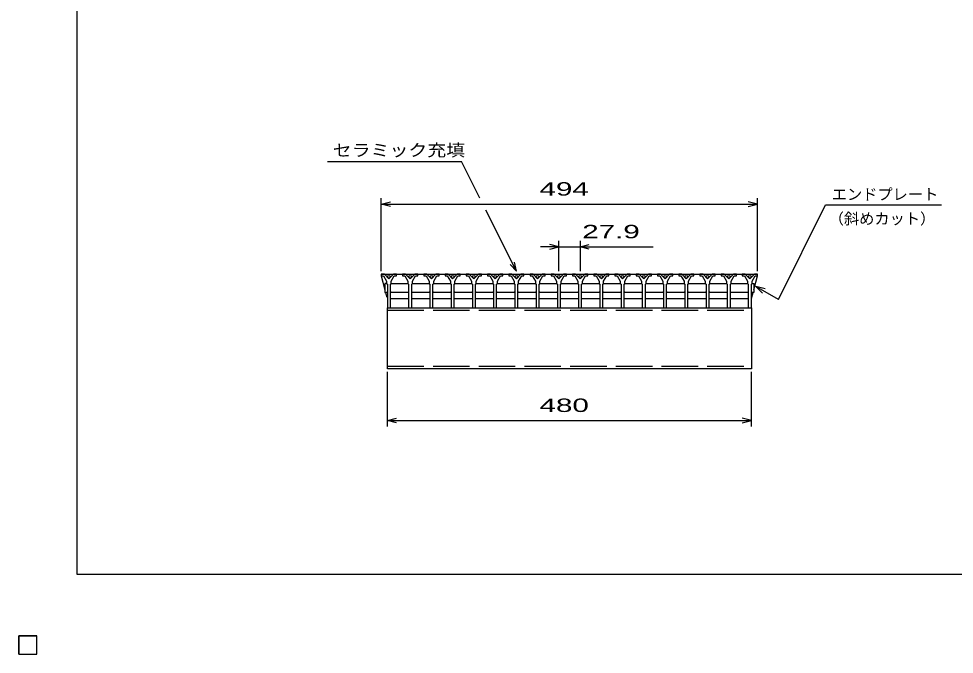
# Model space of a CAD drawing. Units: millimetres, scale not verified, with parts at other scales. Extents: x -1456 to 1389, y -1026 to 839.
# Drawn here: x -1456 to -227, y -1026 to -192 of the extents above; entities that cross this region are included whole.
import ezdxf
from ezdxf.enums import TextEntityAlignment as Align

# ---------------------------------------------------------------- set-up
doc = ezdxf.new("R2010")
doc.units = ezdxf.units.MM
doc.header["$LTSCALE"] = 8
doc.linetypes.add('DASHED', pattern=[7.5, 6, -1.5])
for name, color, linetype, lineweight in [('CADPAC_LAYER_0000', 150, 'Continuous', 25), ('CADPAC_LAYER_0016', 3, 'Continuous', 25), ('CADPAC_LAYER_0022', 2, 'Continuous', 25), ('CADPAC_LAYER_0048', 3, 'Continuous', 25), ('CADPAC_LAYER_0054', 4, 'Continuous', 25)]:
    doc.layers.add(name, color=color, linetype=linetype, lineweight=lineweight)
doc.styles.add('ベクトル', font='')
doc.styles.get('ベクトル').set_extended_font_data('ベクトル')

msp = doc.modelspace()

# ---------------------------------------------------------------- linework, layer by layer
at = {"layer": 'CADPAC_LAYER_0000'}
for p, q in [((-1379.2, -921.2), (-1379.2, 838.8)), ((1388.8, -921.2), (-1379.2, -921.2))]:
    msp.add_line(p, q, dxfattribs=at)
at = {"layer": 'CADPAC_LAYER_0016'}
for p, q in [((-1456, -1002), (-1432, -1002)), ((-1456, -1026), (-1456, -1002)), ((-1456, -1002), (-1432, -1002)), ((-1456, -1026), (-1456, -1002)), ((-1456, -1002), (-1432, -1002)), ((-1456, -1026), (-1456, -1002)), ((-1456, -1002), (-1432, -1002)), ((-1456, -1026), (-1456, -1002)), ((-1456, -1002), (-1432, -1002)), ((-1456, -1026), (-1456, -1002)), ((-1432, -1026), (-1432, -1002)), ((-1432, -1026), (-1432, -1002)), ((-1432, -1026), (-1432, -1002)), ((-1432, -1026), (-1432, -1002)), ((-1432, -1026), (-1432, -1002)), ((-1456, -1026), (-1432, -1026)), ((-1456, -1026), (-1432, -1026)), ((-1456, -1026), (-1432, -1026)), ((-1456, -1026), (-1432, -1026)), ((-1456, -1026), (-1432, -1026))]:
    msp.add_line(p, q, dxfattribs=at)
at = {"layer": 'CADPAC_LAYER_0022'}
for p, q in [((-1432, -1002), (-1456, -1002)), ((-1456, -1002), (-1456, -1026)), ((-1432, -1002), (-1456, -1002)), ((-1456, -1002), (-1456, -1026)), ((-1432, -1002), (-1456, -1002)), ((-1456, -1002), (-1456, -1026)), ((-1432, -1026), (-1432, -1002)), ((-1432, -1026), (-1432, -1002)), ((-1432, -1026), (-1432, -1002)), ((-1456, -1026), (-1432, -1026)), ((-1456, -1026), (-1432, -1026)), ((-1456, -1026), (-1432, -1026))]:
    msp.add_line(p, q, dxfattribs=at)
at = {"layer": 'CADPAC_LAYER_0022', "color": 4}
for p, q in [((-1432, -1002), (-1456, -1002)), ((-1456, -1002), (-1456, -1026)), ((-1432, -1002), (-1456, -1002)), ((-1456, -1002), (-1456, -1026)), ((-1432, -1002), (-1456, -1002)), ((-1456, -1002), (-1456, -1026)), ((-1432, -1026), (-1432, -1002)), ((-1432, -1026), (-1432, -1002)), ((-1432, -1026), (-1432, -1002)), ((-1456, -1026), (-1432, -1026)), ((-1456, -1026), (-1432, -1026)), ((-1456, -1026), (-1432, -1026))]:
    msp.add_line(p, q, dxfattribs=at)
at = {"layer": 'CADPAC_LAYER_0048'}
for p, q in [((-979.8, -527.2), (-979.8, -529.2)), ((-975.8, -527.2), (-979.8, -527.2)), ((-979.8, -527.2), (-485.8, -527.2)), ((-979.8, -527.2), (-979.8, -529.2)), ((-969.8, -533.2), (-975.8, -527.2)), ((-963.8, -527.2), (-969.8, -533.2)), ((-959.8, -527.2), (-963.8, -527.2)), ((-959.8, -529.2), (-959.8, -527.2)), ((-951.9, -527.2), (-951.9, -529.2)), ((-947.9, -527.2), (-951.9, -527.2)), ((-941.9, -533.2), (-947.9, -527.2)), ((-935.9, -527.2), (-941.9, -533.2)), ((-931.9, -527.2), (-935.9, -527.2)), ((-931.9, -529.2), (-931.9, -527.2)), ((-924, -527.2), (-924, -529.2)), ((-920, -527.2), (-924, -527.2)), ((-914, -533.2), (-920, -527.2)), ((-908, -527.2), (-914, -533.2)), ((-904, -527.2), (-908, -527.2)), ((-904, -529.2), (-904, -527.2)), ((-896.1, -527.2), (-896.1, -529.2)), ((-892.1, -527.2), (-896.1, -527.2)), ((-886.1, -533.2), (-892.1, -527.2)), ((-880.1, -527.2), (-886.1, -533.2)), ((-876.1, -527.2), (-880.1, -527.2)), ((-876.1, -529.2), (-876.1, -527.2)), ((-868.2, -527.2), (-868.2, -529.2)), ((-864.2, -527.2), (-868.2, -527.2)), ((-858.2, -533.2), (-864.2, -527.2)), ((-852.2, -527.2), (-858.2, -533.2)), ((-848.2, -527.2), (-852.2, -527.2)), ((-848.2, -529.2), (-848.2, -527.2)), ((-840.3, -527.2), (-840.3, -529.2)), ((-836.3, -527.2), (-840.3, -527.2)), ((-830.3, -533.2), (-836.3, -527.2)), ((-824.3, -527.2), (-830.3, -533.2)), ((-820.3, -527.2), (-824.3, -527.2)), ((-820.3, -529.2), (-820.3, -527.2)), ((-812.4, -527.2), (-812.4, -529.2)), ((-808.4, -527.2), (-812.4, -527.2)), ((-802.4, -533.2), (-808.4, -527.2)), ((-796.4, -527.2), (-802.4, -533.2)), ((-792.4, -527.2), (-796.4, -527.2)), ((-792.4, -529.2), (-792.4, -527.2)), ((-784.5, -527.2), (-784.5, -529.2)), ((-780.5, -527.2), (-784.5, -527.2)), ((-774.5, -533.2), (-780.5, -527.2)), ((-768.5, -527.2), (-774.5, -533.2)), ((-764.5, -527.2), (-768.5, -527.2)), ((-764.5, -529.2), (-764.5, -527.2)), ((-756.6, -527.2), (-756.6, -529.2)), ((-752.6, -527.2), (-756.6, -527.2)), ((-746.6, -533.2), (-752.6, -527.2)), ((-740.6, -527.2), (-746.6, -533.2)), ((-736.6, -527.2), (-740.6, -527.2)), ((-736.6, -529.2), (-736.6, -527.2)), ((-728.7, -527.2), (-728.7, -529.2)), ((-724.7, -527.2), (-728.7, -527.2)), ((-718.7, -533.2), (-724.7, -527.2)), ((-712.7, -527.2), (-718.7, -533.2)), ((-708.7, -527.2), (-712.7, -527.2)), ((-708.7, -529.2), (-708.7, -527.2)), ((-700.8, -527.2), (-700.8, -529.2)), ((-696.8, -527.2), (-700.8, -527.2)), ((-690.8, -533.2), (-696.8, -527.2)), ((-684.8, -527.2), (-690.8, -533.2)), ((-680.8, -527.2), (-684.8, -527.2)), ((-680.8, -529.2), (-680.8, -527.2)), ((-672.9, -527.2), (-672.9, -529.2)), ((-668.9, -527.2), (-672.9, -527.2)), ((-662.9, -533.2), (-668.9, -527.2)), ((-656.9, -527.2), (-662.9, -533.2)), ((-652.9, -527.2), (-656.9, -527.2)), ((-652.9, -529.2), (-652.9, -527.2)), ((-645, -527.2), (-645, -529.2)), ((-641, -527.2), (-645, -527.2)), ((-635, -533.2), (-641, -527.2)), ((-629, -527.2), (-635, -533.2)), ((-625, -527.2), (-629, -527.2)), ((-625, -529.2), (-625, -527.2)), ((-617.1, -527.2), (-617.1, -529.2)), ((-613.1, -527.2), (-617.1, -527.2)), ((-607.1, -533.2), (-613.1, -527.2)), ((-601.1, -527.2), (-607.1, -533.2)), ((-597.1, -527.2), (-601.1, -527.2)), ((-597.1, -529.2), (-597.1, -527.2)), ((-589.2, -527.2), (-589.2, -529.2)), ((-585.2, -527.2), (-589.2, -527.2)), ((-579.2, -533.2), (-585.2, -527.2)), ((-573.2, -527.2), (-579.2, -533.2)), ((-569.2, -527.2), (-573.2, -527.2)), ((-569.2, -529.2), (-569.2, -527.2)), ((-561.3, -527.2), (-561.3, -529.2)), ((-557.3, -527.2), (-561.3, -527.2)), ((-551.3, -533.2), (-557.3, -527.2)), ((-545.3, -527.2), (-551.3, -533.2)), ((-541.3, -527.2), (-545.3, -527.2)), ((-541.3, -529.2), (-541.3, -527.2)), ((-533.4, -527.2), (-533.4, -529.2)), ((-529.4, -527.2), (-533.4, -527.2)), ((-523.4, -533.2), (-529.4, -527.2)), ((-517.4, -527.2), (-523.4, -533.2)), ((-513.4, -527.2), (-517.4, -527.2)), ((-513.4, -529.2), (-513.4, -527.2)), ((-505.8, -527.2), (-505.8, -529.2)), ((-501.8, -527.2), (-505.8, -527.2)), ((-495.8, -533.2), (-501.8, -527.2)), ((-489.8, -527.2), (-495.8, -533.2)), ((-485.8, -527.2), (-489.8, -527.2)), ((-485.8, -529.2), (-485.8, -527.2)), ((-979.8, -529.2), (-976.8, -529.2)), ((-979.8, -529.2), (-975.05, -547.587)), ((-976.8, -529.2), (-972.8, -536.2)), ((-973.05, -539.2), (-975.05, -539.2)), ((-975.05, -539.2), (-975.05, -551.2)), ((-972.05, -540.2), (-973.05, -539.2)), ((-972.8, -536.2), (-972.8, -539.2)), ((-972.8, -539.2), (-971.8, -540.2)), ((-971.8, -540.2), (-971.8, -571.2)), ((-967.8, -540.2), (-966.8, -539.2)), ((-967.8, -571.2), (-967.8, -540.2)), ((-967.55, -540.2), (-966.55, -539.2)), ((-966.8, -536.2), (-962.8, -529.2)), ((-966.8, -539.2), (-966.8, -536.2)), ((-966.55, -539.2), (-945.15, -539.2)), ((-962.8, -529.2), (-959.8, -529.2)), ((-951.9, -529.2), (-948.9, -529.2)), ((-948.9, -529.2), (-944.9, -536.2)), ((-945.15, -539.2), (-944.15, -540.2)), ((-944.9, -536.2), (-944.9, -539.2)), ((-944.9, -539.2), (-943.9, -540.2)), ((-943.9, -540.2), (-943.9, -571.2)), ((-939.9, -540.2), (-938.9, -539.2)), ((-939.9, -571.2), (-939.9, -540.2)), ((-939.65, -540.2), (-938.65, -539.2)), ((-938.9, -536.2), (-934.9, -529.2)), ((-938.9, -539.2), (-938.9, -536.2)), ((-938.65, -539.2), (-917.25, -539.2)), ((-934.9, -529.2), (-931.9, -529.2)), ((-924, -529.2), (-921, -529.2)), ((-921, -529.2), (-917, -536.2)), ((-917.25, -539.2), (-916.25, -540.2)), ((-917, -536.2), (-917, -539.2)), ((-917, -539.2), (-916, -540.2)), ((-916, -540.2), (-916, -571.2)), ((-912, -540.2), (-911, -539.2)), ((-912, -571.2), (-912, -540.2)), ((-911.75, -540.2), (-910.75, -539.2)), ((-911, -536.2), (-907, -529.2)), ((-911, -539.2), (-911, -536.2)), ((-910.75, -539.2), (-889.35, -539.2)), ((-907, -529.2), (-904, -529.2)), ((-896.1, -529.2), (-893.1, -529.2)), ((-893.1, -529.2), (-889.1, -536.2)), ((-889.35, -539.2), (-888.35, -540.2)), ((-889.1, -536.2), (-889.1, -539.2)), ((-889.1, -539.2), (-888.1, -540.2)), ((-888.1, -540.2), (-888.1, -571.2)), ((-884.1, -540.2), (-883.1, -539.2)), ((-884.1, -571.2), (-884.1, -540.2)), ((-883.85, -540.2), (-882.85, -539.2)), ((-883.1, -536.2), (-879.1, -529.2)), ((-883.1, -539.2), (-883.1, -536.2)), ((-882.85, -539.2), (-861.45, -539.2)), ((-879.1, -529.2), (-876.1, -529.2)), ((-868.2, -529.2), (-865.2, -529.2)), ((-865.2, -529.2), (-861.2, -536.2)), ((-861.45, -539.2), (-860.45, -540.2)), ((-861.2, -536.2), (-861.2, -539.2)), ((-861.2, -539.2), (-860.2, -540.2)), ((-860.2, -540.2), (-860.2, -571.2)), ((-856.2, -540.2), (-855.2, -539.2)), ((-856.2, -571.2), (-856.2, -540.2)), ((-855.95, -540.2), (-854.95, -539.2)), ((-855.2, -536.2), (-851.2, -529.2)), ((-855.2, -539.2), (-855.2, -536.2)), ((-854.95, -539.2), (-833.55, -539.2)), ((-851.2, -529.2), (-848.2, -529.2)), ((-840.3, -529.2), (-837.3, -529.2)), ((-837.3, -529.2), (-833.3, -536.2)), ((-833.55, -539.2), (-832.55, -540.2)), ((-833.3, -536.2), (-833.3, -539.2)), ((-833.3, -539.2), (-832.3, -540.2)), ((-832.3, -540.2), (-832.3, -571.2)), ((-828.3, -540.2), (-827.3, -539.2)), ((-828.3, -571.2), (-828.3, -540.2)), ((-828.05, -540.2), (-827.05, -539.2)), ((-827.3, -536.2), (-823.3, -529.2)), ((-827.3, -539.2), (-827.3, -536.2)), ((-827.05, -539.2), (-805.65, -539.2)), ((-823.3, -529.2), (-820.3, -529.2)), ((-812.4, -529.2), (-809.4, -529.2)), ((-809.4, -529.2), (-805.4, -536.2)), ((-805.65, -539.2), (-804.65, -540.2)), ((-805.4, -536.2), (-805.4, -539.2)), ((-805.4, -539.2), (-804.4, -540.2)), ((-804.4, -540.2), (-804.4, -571.2)), ((-800.4, -540.2), (-799.4, -539.2)), ((-800.4, -571.2), (-800.4, -540.2)), ((-800.15, -540.2), (-799.15, -539.2)), ((-799.4, -536.2), (-795.4, -529.2)), ((-799.4, -539.2), (-799.4, -536.2)), ((-799.15, -539.2), (-777.75, -539.2)), ((-795.4, -529.2), (-792.4, -529.2)), ((-784.5, -529.2), (-781.5, -529.2)), ((-781.5, -529.2), (-777.5, -536.2)), ((-777.75, -539.2), (-776.75, -540.2)), ((-777.5, -536.2), (-777.5, -539.2)), ((-777.5, -539.2), (-776.5, -540.2)), ((-776.5, -540.2), (-776.5, -571.2)), ((-772.5, -540.2), (-771.5, -539.2)), ((-772.5, -571.2), (-772.5, -540.2)), ((-772.25, -540.2), (-771.25, -539.2)), ((-771.5, -536.2), (-767.5, -529.2)), ((-771.5, -539.2), (-771.5, -536.2)), ((-771.25, -539.2), (-749.85, -539.2)), ((-767.5, -529.2), (-764.5, -529.2)), ((-756.6, -529.2), (-753.6, -529.2)), ((-753.6, -529.2), (-749.6, -536.2)), ((-749.85, -539.2), (-748.85, -540.2)), ((-749.6, -536.2), (-749.6, -539.2)), ((-749.6, -539.2), (-748.6, -540.2)), ((-748.6, -540.2), (-748.6, -571.2)), ((-744.6, -540.2), (-743.6, -539.2)), ((-744.6, -571.2), (-744.6, -540.2)), ((-744.35, -540.2), (-743.35, -539.2)), ((-743.6, -536.2), (-739.6, -529.2)), ((-743.6, -539.2), (-743.6, -536.2)), ((-743.35, -539.2), (-721.95, -539.2)), ((-739.6, -529.2), (-736.6, -529.2)), ((-728.7, -529.2), (-725.7, -529.2)), ((-725.7, -529.2), (-721.7, -536.2)), ((-721.95, -539.2), (-720.95, -540.2)), ((-721.7, -536.2), (-721.7, -539.2)), ((-721.7, -539.2), (-720.7, -540.2)), ((-720.7, -540.2), (-720.7, -571.2)), ((-716.7, -540.2), (-715.7, -539.2)), ((-716.7, -571.2), (-716.7, -540.2)), ((-716.45, -540.2), (-715.45, -539.2)), ((-715.7, -536.2), (-711.7, -529.2)), ((-715.7, -539.2), (-715.7, -536.2)), ((-715.45, -539.2), (-694.05, -539.2)), ((-711.7, -529.2), (-708.7, -529.2)), ((-700.8, -529.2), (-697.8, -529.2)), ((-697.8, -529.2), (-693.8, -536.2)), ((-694.05, -539.2), (-693.05, -540.2)), ((-693.8, -536.2), (-693.8, -539.2)), ((-693.8, -539.2), (-692.8, -540.2)), ((-692.8, -540.2), (-692.8, -571.2)), ((-688.8, -540.2), (-687.8, -539.2)), ((-688.8, -571.2), (-688.8, -540.2)), ((-688.55, -540.2), (-687.55, -539.2)), ((-687.8, -536.2), (-683.8, -529.2)), ((-687.8, -539.2), (-687.8, -536.2)), ((-687.55, -539.2), (-666.15, -539.2)), ((-683.8, -529.2), (-680.8, -529.2)), ((-672.9, -529.2), (-669.9, -529.2)), ((-669.9, -529.2), (-665.9, -536.2)), ((-666.15, -539.2), (-665.15, -540.2)), ((-665.9, -536.2), (-665.9, -539.2)), ((-665.9, -539.2), (-664.9, -540.2)), ((-664.9, -540.2), (-664.9, -571.2)), ((-660.9, -540.2), (-659.9, -539.2)), ((-660.9, -571.2), (-660.9, -540.2)), ((-660.65, -540.2), (-659.65, -539.2)), ((-659.9, -536.2), (-655.9, -529.2)), ((-659.9, -539.2), (-659.9, -536.2)), ((-659.65, -539.2), (-638.25, -539.2)), ((-655.9, -529.2), (-652.9, -529.2)), ((-645, -529.2), (-642, -529.2)), ((-642, -529.2), (-638, -536.2)), ((-638.25, -539.2), (-637.25, -540.2)), ((-638, -536.2), (-638, -539.2)), ((-638, -539.2), (-637, -540.2)), ((-637, -540.2), (-637, -571.2)), ((-633, -540.2), (-632, -539.2)), ((-633, -571.2), (-633, -540.2)), ((-632.75, -540.2), (-631.75, -539.2)), ((-632, -536.2), (-628, -529.2)), ((-632, -539.2), (-632, -536.2)), ((-631.75, -539.2), (-610.35, -539.2)), ((-628, -529.2), (-625, -529.2)), ((-617.1, -529.2), (-614.1, -529.2)), ((-614.1, -529.2), (-610.1, -536.2)), ((-610.35, -539.2), (-609.35, -540.2)), ((-610.1, -536.2), (-610.1, -539.2)), ((-610.1, -539.2), (-609.1, -540.2)), ((-609.1, -540.2), (-609.1, -571.2)), ((-605.1, -540.2), (-604.1, -539.2)), ((-605.1, -571.2), (-605.1, -540.2)), ((-604.85, -540.2), (-603.85, -539.2)), ((-604.1, -536.2), (-600.1, -529.2)), ((-604.1, -539.2), (-604.1, -536.2)), ((-603.85, -539.2), (-582.45, -539.2)), ((-600.1, -529.2), (-597.1, -529.2)), ((-589.2, -529.2), (-586.2, -529.2)), ((-586.2, -529.2), (-582.2, -536.2)), ((-582.45, -539.2), (-581.45, -540.2)), ((-582.2, -536.2), (-582.2, -539.2)), ((-582.2, -539.2), (-581.2, -540.2)), ((-581.2, -540.2), (-581.2, -571.2)), ((-577.2, -540.2), (-576.2, -539.2)), ((-577.2, -571.2), (-577.2, -540.2)), ((-576.95, -540.2), (-575.95, -539.2)), ((-576.2, -536.2), (-572.2, -529.2)), ((-576.2, -539.2), (-576.2, -536.2)), ((-575.95, -539.2), (-554.55, -539.2)), ((-572.2, -529.2), (-569.2, -529.2)), ((-561.3, -529.2), (-558.3, -529.2)), ((-558.3, -529.2), (-554.3, -536.2)), ((-554.55, -539.2), (-553.55, -540.2)), ((-554.3, -536.2), (-554.3, -539.2)), ((-554.3, -539.2), (-553.3, -540.2)), ((-553.3, -540.2), (-553.3, -571.2)), ((-549.3, -540.2), (-548.3, -539.2)), ((-549.3, -571.2), (-549.3, -540.2)), ((-549.05, -540.2), (-548.05, -539.2)), ((-548.3, -536.2), (-544.3, -529.2)), ((-548.3, -539.2), (-548.3, -536.2)), ((-548.05, -539.2), (-526.65, -539.2)), ((-544.3, -529.2), (-541.3, -529.2)), ((-533.4, -529.2), (-530.4, -529.2)), ((-530.4, -529.2), (-526.4, -536.2)), ((-526.65, -539.2), (-525.65, -540.2)), ((-526.4, -536.2), (-526.4, -539.2)), ((-526.4, -539.2), (-525.4, -540.2)), ((-525.4, -540.2), (-525.4, -571.2)), ((-521.4, -540.2), (-520.4, -539.2)), ((-521.4, -571.2), (-521.4, -540.2)), ((-521.15, -540.2), (-520.15, -539.2)), ((-520.4, -536.2), (-516.4, -529.2)), ((-520.4, -539.2), (-520.4, -536.2)), ((-520.15, -539.2), (-499.05, -539.2)), ((-516.4, -529.2), (-513.4, -529.2)), ((-505.8, -529.2), (-502.8, -529.2)), ((-502.8, -529.2), (-498.8, -536.2)), ((-499.05, -539.2), (-498.05, -540.2)), ((-498.8, -536.2), (-498.8, -539.2)), ((-498.8, -539.2), (-497.8, -540.2)), ((-497.8, -540.2), (-497.8, -571.2)), ((-493.8, -540.2), (-492.8, -539.2)), ((-493.8, -571.2), (-493.8, -540.2)), ((-493.55, -540.2), (-492.55, -539.2)), ((-492.8, -536.2), (-488.8, -529.2)), ((-492.8, -539.2), (-492.8, -536.2)), ((-492.55, -539.2), (-490.55, -539.2)), ((-490.55, -547.587), (-485.8, -529.2)), ((-490.55, -539.2), (-490.55, -551.2)), ((-488.8, -529.2), (-485.8, -529.2)), ((-975.05, -551.2), (-973.05, -551.2)), ((-974.117, -551.2), (-972.577, -557.161)), ((-973.05, -551.2), (-972.05, -550.2)), ((-966.55, -551.2), (-967.55, -550.2)), ((-945.15, -551.2), (-966.55, -551.2)), ((-944.15, -550.2), (-945.15, -551.2)), ((-938.65, -551.2), (-939.65, -550.2)), ((-917.25, -551.2), (-938.65, -551.2)), ((-916.25, -550.2), (-917.25, -551.2)), ((-910.75, -551.2), (-911.75, -550.2)), ((-889.35, -551.2), (-910.75, -551.2)), ((-888.35, -550.2), (-889.35, -551.2)), ((-882.85, -551.2), (-883.85, -550.2)), ((-861.45, -551.2), (-882.85, -551.2)), ((-860.45, -550.2), (-861.45, -551.2)), ((-854.95, -551.2), (-855.95, -550.2)), ((-833.55, -551.2), (-854.95, -551.2)), ((-832.55, -550.2), (-833.55, -551.2)), ((-827.05, -551.2), (-828.05, -550.2)), ((-805.65, -551.2), (-827.05, -551.2)), ((-804.65, -550.2), (-805.65, -551.2)), ((-799.15, -551.2), (-800.15, -550.2)), ((-777.75, -551.2), (-799.15, -551.2)), ((-776.75, -550.2), (-777.75, -551.2)), ((-771.25, -551.2), (-772.25, -550.2)), ((-749.85, -551.2), (-771.25, -551.2)), ((-748.85, -550.2), (-749.85, -551.2)), ((-743.35, -551.2), (-744.35, -550.2)), ((-721.95, -551.2), (-743.35, -551.2)), ((-720.95, -550.2), (-721.95, -551.2)), ((-715.45, -551.2), (-716.45, -550.2)), ((-694.05, -551.2), (-715.45, -551.2)), ((-693.05, -550.2), (-694.05, -551.2)), ((-687.55, -551.2), (-688.55, -550.2)), ((-666.15, -551.2), (-687.55, -551.2)), ((-665.15, -550.2), (-666.15, -551.2)), ((-659.65, -551.2), (-660.65, -550.2)), ((-638.25, -551.2), (-659.65, -551.2)), ((-637.25, -550.2), (-638.25, -551.2)), ((-631.75, -551.2), (-632.75, -550.2)), ((-610.35, -551.2), (-631.75, -551.2)), ((-609.35, -550.2), (-610.35, -551.2)), ((-603.85, -551.2), (-604.85, -550.2)), ((-582.45, -551.2), (-603.85, -551.2)), ((-581.45, -550.2), (-582.45, -551.2)), ((-575.95, -551.2), (-576.95, -550.2)), ((-554.55, -551.2), (-575.95, -551.2)), ((-553.55, -550.2), (-554.55, -551.2)), ((-548.05, -551.2), (-549.05, -550.2)), ((-526.65, -551.2), (-548.05, -551.2)), ((-525.65, -550.2), (-526.65, -551.2)), ((-520.15, -551.2), (-521.15, -550.2)), ((-499.05, -551.2), (-520.15, -551.2)), ((-498.05, -550.2), (-499.05, -551.2)), ((-492.55, -551.2), (-493.55, -550.2)), ((-493.55, -559.2), (-491.483, -551.2)), ((-490.55, -551.2), (-492.55, -551.2)), ((-967.55, -559.2), (-944.15, -559.2)), ((-939.65, -559.2), (-916.25, -559.2)), ((-911.75, -559.2), (-888.35, -559.2)), ((-883.85, -559.2), (-860.45, -559.2)), ((-855.95, -559.2), (-832.55, -559.2)), ((-828.05, -559.2), (-804.65, -559.2)), ((-800.15, -559.2), (-776.75, -559.2)), ((-772.25, -559.2), (-748.85, -559.2)), ((-744.35, -559.2), (-720.95, -559.2)), ((-716.45, -559.2), (-693.05, -559.2)), ((-688.55, -559.2), (-665.15, -559.2)), ((-660.65, -559.2), (-637.25, -559.2)), ((-632.75, -559.2), (-609.35, -559.2)), ((-604.85, -559.2), (-581.45, -559.2)), ((-576.95, -559.2), (-553.55, -559.2)), ((-549.05, -559.2), (-525.65, -559.2)), ((-521.15, -559.2), (-498.05, -559.2)), ((-971.8, -571.2), (-967.8, -571.2)), ((-971.8, -571.2), (-493.8, -571.2)), ((-971.8, -651.2), (-971.8, -571.2)), ((-943.9, -571.2), (-939.9, -571.2)), ((-916, -571.2), (-912, -571.2)), ((-888.1, -571.2), (-884.1, -571.2)), ((-860.2, -571.2), (-856.2, -571.2)), ((-832.3, -571.2), (-828.3, -571.2)), ((-804.4, -571.2), (-800.4, -571.2)), ((-776.5, -571.2), (-772.5, -571.2)), ((-748.6, -571.2), (-744.6, -571.2)), ((-720.7, -571.2), (-716.7, -571.2)), ((-692.8, -571.2), (-688.8, -571.2)), ((-664.9, -571.2), (-660.9, -571.2)), ((-637, -571.2), (-633, -571.2)), ((-609.1, -571.2), (-605.1, -571.2)), ((-581.2, -571.2), (-577.2, -571.2)), ((-553.3, -571.2), (-549.3, -571.2)), ((-525.4, -571.2), (-521.4, -571.2)), ((-497.8, -571.2), (-493.8, -571.2)), ((-493.8, -571.2), (-493.8, -651.2)), ((-493.8, -651.2), (-971.8, -651.2))]:
    msp.add_line(p, q, dxfattribs=at)
at = {"layer": 'CADPAC_LAYER_0048', "linetype": 'DASHED'}
for p, q in [((-971.8, -574.4), (-493.8, -574.4)), ((-971.8, -648), (-493.8, -648))]:
    msp.add_line(p, q, dxfattribs=at)
at = {"layer": 'CADPAC_LAYER_0048'}
for centre in [(-969.8, -530.7), (-941.9, -530.7), (-914, -530.7), (-886.1, -530.7), (-858.2, -530.7), (-830.3, -530.7), (-802.4, -530.7), (-774.5, -530.7), (-746.6, -530.7), (-718.7, -530.7), (-690.8, -530.7), (-662.9, -530.7), (-635, -530.7), (-607.1, -530.7), (-579.2, -530.7), (-551.3, -530.7), (-523.4, -530.7), (-495.8, -530.7)]:
    msp.add_circle(centre, 1.8, dxfattribs=at)
at = {"layer": 'CADPAC_LAYER_0054'}
for p, q in [((-1050.4, -379.2), (-874.4, -379.2)), ((-850.4, -427.2), (-874.4, -379.2)), ((-979.8, -523.2), (-979.8, -427.2)), ((-485.8, -523.2), (-485.8, -427.2)), ((-979.8, -435.2), (-967.8, -432)), ((-967.8, -438.4), (-979.8, -435.2)), ((-979.8, -435.2), (-485.8, -435.2)), ((-485.8, -435.2), (-497.8, -432)), ((-497.8, -438.4), (-485.8, -435.2)), ((-458.2, -560.32), (-396.2, -436.32)), ((-396.2, -436.32), (-244.2, -436.32)), ((-802.4, -523.2), (-842.4, -443.2)), ((-746.6, -491.2), (-770.6, -491.2)), ((-746.6, -491.2), (-758.6, -488)), ((-758.6, -494.4), (-746.6, -491.2)), ((-746.6, -523.2), (-746.6, -483.2)), ((-746.6, -491.2), (-718.7, -491.2)), ((-718.7, -483.2), (-718.7, -523.2)), ((-718.7, -491.2), (-706.7, -488)), ((-706.7, -494.4), (-718.7, -491.2)), ((-718.7, -491.2), (-622.7, -491.2)), ((-802.4, -523.2), (-810.4, -514.4)), ((-802.4, -523.2), (-804.8, -511.52)), ((-475.8, -546.4), (-487.8, -543.2)), ((-479, -552), (-487.8, -543.2)), ((-458.2, -560.32), (-487.8, -543.2)), ((-971.8, -727.2), (-971.8, -655.2)), ((-493.8, -727.2), (-493.8, -655.2)), ((-971.8, -719.2), (-959.8, -716)), ((-959.8, -722.4), (-971.8, -719.2)), ((-971.8, -719.2), (-493.8, -719.2)), ((-493.8, -719.2), (-505.8, -716)), ((-505.8, -722.4), (-493.8, -719.2))]:
    msp.add_line(p, q, dxfattribs=at)

# ---------------------------------------------------------------- texts
at = {"layer": 'CADPAC_LAYER_0054', "color": 2, "style": 'ベクトル'}
for s, height, width, p in [('セラミック充填', 15.84, 1.15, (-1043.6, -364.4)), (' 494 ', 17.6, 1.65, (-782.8, -415.2)), (' 27.9 ', 17.6, 1.65, (-726.7, -471.2)), (' 480 ', 17.6, 1.65, (-782.8, -699.2))]:
    msp.add_text(s, height=height, dxfattribs=dict(at, width=width)).set_placement(p, align=Align.MIDDLE_LEFT)
for s, p in [('エンドプレート', (-388.2, -422.32)), ('（斜めカット）', (-392.2, -454.32))]:
    msp.add_text(s, height=14.66, dxfattribs=at).set_placement(p, align=Align.MIDDLE_LEFT)

doc.saveas('drawing.dxf')
